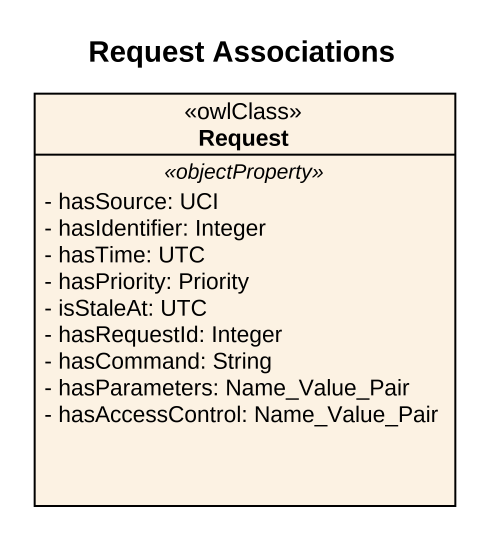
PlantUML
@startuml
title Request Associations
hide circle
hide empty members
skinparam classAttributeIconSize 0
class Request <<owlClass>> {
  .. <<objectProperty>> ..
  - hasSource: UCI
  - hasIdentifier: Integer
  - hasTime: UTC
  - hasPriority: Priority
  - isStaleAt: UTC
  - hasRequestId: Integer
  - hasCommand: String
  - hasParameters: Name_Value_Pair
  - hasAccessControl: Name_Value_Pair
}
@enduml
